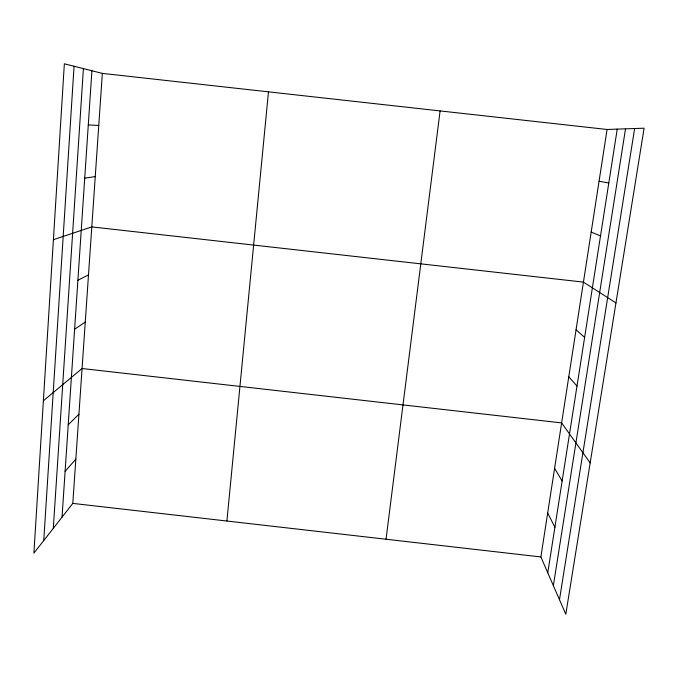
<?xml version="1.0" encoding="UTF-8"?>
<svg xmlns="http://www.w3.org/2000/svg" width="678" height="678" viewBox="0 0 678 678"><rect width="100%" height="100%" fill="white"/><g stroke="black" fill="none" stroke-linecap="round" stroke-linejoin="round"><path stroke-width="1.02" d="M43.756 540.535L74.055 66.241M53.308 528.323L83.402 68.605M62.037 517.161L91.911 70.749M72.8 503.398L102.344 73.385L64.351 63.791L33.9 553.138L72.8 503.398L540.875 556.943L565.799 614.209L644.1 128.201L607.073 129.473L102.344 73.385M226.901 521.026L268.48 91.844M386.045 539.23L440.09 110.921M540.875 556.943L607.073 129.473M547.765 572.783L617.234 129.125M553.358 585.631L625.523 128.837M559.477 599.691L634.642 128.523M65.105 471.354L75.834 459.159M68.215 424.784L78.928 414.207M43.384 400.774L82.063 368.518L561.63 422.894L590.174 462.913M74.614 329.254L85.258 322.084M77.885 280.268L88.496 274.887M53.401 239.69L91.793 226.901L583.436 282.107L615.946 302.939M84.725 178.161L95.251 176.611M88.284 124.938L98.768 125.447M599.055 181.246L608.802 182.992M591.182 232.113L600.522 235.893M576.046 329.813L584.631 337.381M568.783 376.739L577.003 386.07M554.604 468.295L562.138 480.999M547.68 512.975L554.892 527.272"/></g></svg>
